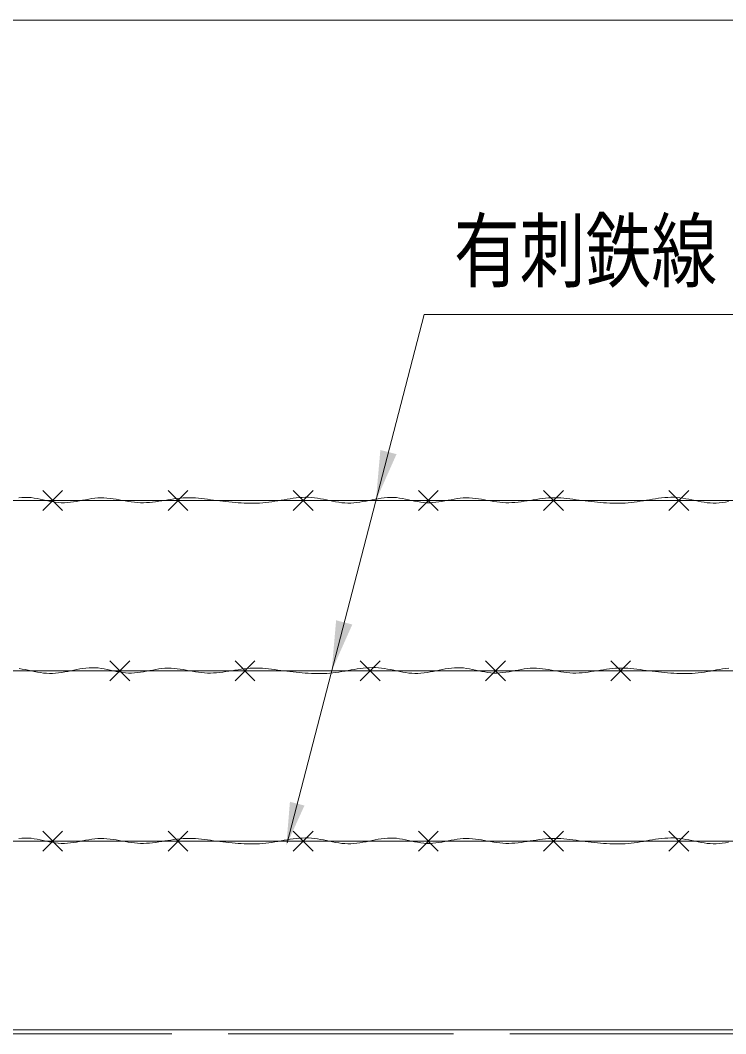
# Model space of a CAD drawing. Units: millimetres, scale not verified. Extents: x -4455 to 4455, y -3150 to 3150.
# Drawn here: x -3054 to -2491, y 1441 to 2250 of the extents above; entities that cross this region are included whole.
import ezdxf
from ezdxf.enums import TextEntityAlignment as Align

# ---------------------------------------------------------------- set-up
doc = ezdxf.new("R2010")
doc.units = ezdxf.units.MM
doc.header["$LTSCALE"] = 30
doc.linetypes.add('DASHED', pattern=[7.5, 6, -1.5])
for name, color, linetype, lineweight in [('0-1_D-STR1', 1, 'Continuous', 18), ('0-7_D-STR-TXT', 3, 'Continuous', 13), ('0-8_D-STR2', 2, 'Continuous', 13), ('1-1_6文字', 1, 'Continuous', 9)]:
    doc.layers.add(name, color=color, linetype=linetype, lineweight=lineweight)
doc.styles.add('ＭＳ ゴシック', font='')
doc.styles.get('ＭＳ ゴシック').set_extended_font_data('MS Gothic')

msp = doc.modelspace()

# ---------------------------------------------------------------- linework, layer by layer
at = {"layer": '0-1_D-STR1'}
for p, q in [((-3560.85, 2250.01), (-1829.85, 2250.01)), ((-3562.85, 1444.13), (-1827.85, 1444.13))]:
    msp.add_line(p, q, dxfattribs=at)
at = {"layer": '0-1_D-STR1', "linetype": 'DASHED'}
msp.add_line((-3562.85, 1441.13), (-1827.85, 1441.13), dxfattribs=at)
at = {"layer": '0-7_D-STR-TXT'}
msp.add_lwpolyline([(-1938.01, 2015.27), (-2731.28, 2015.27), (-2840.88, 1593.6)], dxfattribs=at)
msp.add_solid([(-2841.46, 1591.38), (-2838.58, 1626.27), (-2826.98, 1623.26)], dxfattribs=at)
at = {"layer": '0-8_D-STR2', "color": 1}
for p, q in [((-3020.11, 1874.59), (-3035.97, 1858.72)), ((-3035.97, 1874.59), (-3020.11, 1858.72)), ((-2920.11, 1874.59), (-2935.97, 1858.72)), ((-2935.97, 1874.59), (-2920.11, 1858.72)), ((-2820.11, 1874.59), (-2835.97, 1858.72)), ((-2835.97, 1874.59), (-2820.11, 1858.72)), ((-2720.11, 1874.59), (-2735.97, 1858.72)), ((-2735.97, 1874.59), (-2720.11, 1858.72)), ((-2620.11, 1874.59), (-2635.97, 1858.72)), ((-2635.97, 1874.59), (-2620.11, 1858.72)), ((-2520.11, 1874.59), (-2535.97, 1858.72)), ((-2535.97, 1874.59), (-2520.11, 1858.72)), ((-3562.85, 1866.66), (-1827.85, 1866.66)), ((-2966.52, 1738.64), (-2982.38, 1722.78)), ((-2982.38, 1738.64), (-2966.52, 1722.78)), ((-2866.52, 1738.64), (-2882.38, 1722.78)), ((-2882.38, 1738.64), (-2866.52, 1722.78)), ((-2766.52, 1738.64), (-2782.38, 1722.78)), ((-2782.38, 1738.64), (-2766.52, 1722.78)), ((-2666.52, 1738.64), (-2682.38, 1722.78)), ((-2682.38, 1738.64), (-2666.52, 1722.78)), ((-2566.52, 1738.64), (-2582.38, 1722.78)), ((-2582.38, 1738.64), (-2566.52, 1722.78)), ((-3562.85, 1730.71), (-1827.85, 1730.71)), ((-3020.11, 1602.69), (-3035.97, 1586.83)), ((-3035.97, 1602.69), (-3020.11, 1586.83)), ((-2920.11, 1602.69), (-2935.97, 1586.83)), ((-2935.97, 1602.69), (-2920.11, 1586.83)), ((-2820.11, 1602.69), (-2835.97, 1586.83)), ((-2835.97, 1602.69), (-2820.11, 1586.83)), ((-2720.11, 1602.69), (-2735.97, 1586.83)), ((-2735.97, 1602.69), (-2720.11, 1586.83)), ((-2620.11, 1602.69), (-2635.97, 1586.83)), ((-2635.97, 1602.69), (-2620.11, 1586.83)), ((-2520.11, 1602.69), (-2535.97, 1586.83)), ((-2535.97, 1602.69), (-2520.11, 1586.83)), ((-3562.85, 1594.76), (-1827.85, 1594.76))]:
    msp.add_line(p, q, dxfattribs=at)
for points in [[(-2992.01, 1868.74), (-2994.44, 1868.52), (-2996.87, 1868.2), (-2999.31, 1867.82), (-3001.74, 1867.38), (-3004.17, 1866.92), (-3006.6, 1866.46), (-3009.03, 1866.02), (-3011.46, 1865.63), (-3013.89, 1865.3), (-3016.32, 1865.07), (-3018.74, 1864.95), (-3021.17, 1864.97), (-3023.59, 1865.14), (-3026.01, 1865.43), (-3028.43, 1865.82), (-3030.85, 1866.28), (-3033.27, 1866.79), (-3035.69, 1867.31), (-3038.11, 1867.81), (-3040.53, 1868.28), (-3042.95, 1868.68), (-3045.37, 1868.99), (-3047.79, 1869.18), (-3050.22, 1869.21), (-3052.64, 1869.11), (-3055.07, 1868.89)], [(-2897.06, 1866.66), (-2899.5, 1867.02), (-2901.94, 1867.38), (-2904.38, 1867.72), (-2906.82, 1868.03), (-2909.26, 1868.31), (-2911.7, 1868.55), (-2914.14, 1868.73), (-2916.58, 1868.85), (-2919.02, 1868.9), (-2921.46, 1868.88), (-2923.9, 1868.76), (-2926.34, 1868.57), (-2928.77, 1868.3), (-2931.21, 1867.99), (-2933.65, 1867.63), (-2936.08, 1867.24), (-2938.52, 1866.85), (-2940.96, 1866.45), (-2943.39, 1866.08), (-2945.83, 1865.73), (-2948.26, 1865.42), (-2950.69, 1865.18), (-2953.13, 1865), (-2955.56, 1864.91), (-2957.99, 1864.93), (-2960.42, 1865.05), (-2962.85, 1865.28), (-2965.28, 1865.59), (-2967.71, 1865.96), (-2970.14, 1866.38), (-2972.57, 1866.82), (-2975, 1867.27), (-2977.43, 1867.7), (-2979.86, 1868.08), (-2982.29, 1868.41), (-2984.72, 1868.66), (-2987.15, 1868.81), (-2989.58, 1868.84), (-2992.01, 1868.74)], [(-2794.79, 1864.73), (-2797.21, 1864.97), (-2799.63, 1865.31), (-2802.06, 1865.72), (-2804.48, 1866.18), (-2806.9, 1866.68), (-2809.32, 1867.19), (-2811.74, 1867.69), (-2814.16, 1868.16), (-2816.58, 1868.57), (-2819, 1868.91), (-2821.42, 1869.16), (-2823.85, 1869.29), (-2826.27, 1869.31), (-2828.7, 1869.23), (-2831.13, 1869.07), (-2833.56, 1868.83), (-2835.99, 1868.53), (-2838.42, 1868.18), (-2840.85, 1867.79), (-2843.29, 1867.38), (-2845.72, 1866.96), (-2848.16, 1866.53), (-2850.6, 1866.12), (-2853.04, 1865.73), (-2855.48, 1865.38), (-2857.92, 1865.08), (-2860.36, 1864.84), (-2862.8, 1864.67), (-2865.24, 1864.55), (-2867.69, 1864.5), (-2870.13, 1864.49), (-2872.58, 1864.54), (-2875.03, 1864.62), (-2877.47, 1864.75), (-2879.92, 1864.91), (-2882.37, 1865.1), (-2884.82, 1865.32), (-2887.26, 1865.56), (-2889.71, 1865.82)], [(-2700.16, 1868.74), (-2702.59, 1868.52), (-2705.02, 1868.2), (-2707.46, 1867.82), (-2709.89, 1867.38), (-2712.32, 1866.92), (-2714.75, 1866.46), (-2717.18, 1866.02), (-2719.61, 1865.63), (-2722.04, 1865.3), (-2724.47, 1865.07), (-2726.89, 1864.95), (-2729.32, 1864.97), (-2731.74, 1865.14), (-2734.16, 1865.43), (-2736.58, 1865.82), (-2739, 1866.28), (-2741.42, 1866.79), (-2743.84, 1867.31), (-2746.26, 1867.81), (-2748.68, 1868.28), (-2751.1, 1868.68), (-2753.52, 1868.99), (-2755.94, 1869.18), (-2758.37, 1869.21), (-2760.79, 1869.11), (-2763.22, 1868.89), (-2765.65, 1868.58), (-2768.08, 1868.18), (-2770.51, 1867.73), (-2772.94, 1867.25), (-2775.37, 1866.75), (-2777.8, 1866.26), (-2780.23, 1865.79), (-2782.66, 1865.38), (-2785.09, 1865.03), (-2787.51, 1864.77), (-2789.94, 1864.63), (-2792.37, 1864.61), (-2794.79, 1864.73)], [(-2605.21, 1866.66), (-2607.65, 1867.02), (-2610.09, 1867.38), (-2612.53, 1867.72), (-2614.97, 1868.03), (-2617.41, 1868.31), (-2619.85, 1868.55), (-2622.29, 1868.73), (-2624.73, 1868.85), (-2627.17, 1868.9), (-2629.61, 1868.88), (-2632.05, 1868.76), (-2634.49, 1868.57), (-2636.92, 1868.3), (-2639.36, 1867.99), (-2641.8, 1867.63), (-2644.24, 1867.24), (-2646.67, 1866.85), (-2649.11, 1866.45), (-2651.54, 1866.08), (-2653.98, 1865.73), (-2656.41, 1865.42), (-2658.84, 1865.18), (-2661.28, 1865), (-2663.71, 1864.91), (-2666.14, 1864.93), (-2668.57, 1865.05), (-2671, 1865.28), (-2673.43, 1865.59), (-2675.86, 1865.96), (-2678.29, 1866.38), (-2680.72, 1866.82), (-2683.15, 1867.27), (-2685.58, 1867.7), (-2688.01, 1868.08), (-2690.44, 1868.41), (-2692.87, 1868.66), (-2695.3, 1868.81), (-2697.73, 1868.84), (-2700.16, 1868.74)], [(-2502.94, 1864.73), (-2505.36, 1864.97), (-2507.78, 1865.31), (-2510.21, 1865.72), (-2512.63, 1866.18), (-2515.05, 1866.68), (-2517.47, 1867.19), (-2519.89, 1867.69), (-2522.31, 1868.16), (-2524.73, 1868.57), (-2527.15, 1868.91), (-2529.57, 1869.16), (-2532, 1869.29), (-2534.42, 1869.31), (-2536.85, 1869.23), (-2539.28, 1869.07), (-2541.71, 1868.83), (-2544.14, 1868.53), (-2546.57, 1868.18), (-2549, 1867.79), (-2551.44, 1867.38), (-2553.87, 1866.96), (-2556.31, 1866.53), (-2558.75, 1866.12), (-2561.19, 1865.73), (-2563.63, 1865.38), (-2566.07, 1865.08), (-2568.51, 1864.84), (-2570.95, 1864.67), (-2573.39, 1864.55), (-2575.84, 1864.5), (-2578.28, 1864.49), (-2580.73, 1864.54), (-2583.18, 1864.62), (-2585.62, 1864.75), (-2588.07, 1864.91), (-2590.52, 1865.1), (-2592.97, 1865.32), (-2595.41, 1865.56), (-2597.86, 1865.82)], [(-2889.71, 1865.82), (-2892.16, 1866.09), (-2894.61, 1866.37), (-2897.06, 1866.66), (-2897.06, 1866.66)], [(-2597.86, 1865.82), (-2600.31, 1866.09), (-2602.76, 1866.37), (-2605.21, 1866.66), (-2605.21, 1866.66)], [(-2488.38, 1865.79), (-2490.81, 1865.38), (-2493.24, 1865.03), (-2495.66, 1864.77), (-2498.09, 1864.63), (-2500.52, 1864.61), (-2502.94, 1864.73)], [(-3033.06, 1728.79), (-3035.48, 1729.03), (-3037.9, 1729.36), (-3040.32, 1729.77), (-3042.74, 1730.24), (-3045.16, 1730.74), (-3047.58, 1731.24), (-3050, 1731.74), (-3052.42, 1732.21), (-3054.84, 1732.62)], [(-2938.43, 1732.79), (-2940.86, 1732.57), (-2943.29, 1732.26), (-2945.72, 1731.87), (-2948.15, 1731.43), (-2950.59, 1730.98), (-2953.02, 1730.51), (-2955.45, 1730.07), (-2957.88, 1729.68), (-2960.31, 1729.36), (-2962.73, 1729.12), (-2965.16, 1729), (-2967.58, 1729.02), (-2970.01, 1729.19), (-2972.43, 1729.48), (-2974.85, 1729.87), (-2977.27, 1730.34), (-2979.69, 1730.84), (-2982.11, 1731.36), (-2984.53, 1731.87), (-2986.95, 1732.34), (-2989.37, 1732.74), (-2991.79, 1733.04), (-2994.21, 1733.23), (-2996.63, 1733.27), (-2999.06, 1733.17), (-3001.49, 1732.95), (-3003.92, 1732.63), (-3006.34, 1732.24), (-3008.77, 1731.79), (-3011.2, 1731.3), (-3013.63, 1730.8), (-3016.06, 1730.31), (-3018.49, 1729.85), (-3020.92, 1729.43), (-3023.35, 1729.08), (-3025.78, 1728.83), (-3028.21, 1728.68), (-3030.63, 1728.67), (-3033.06, 1728.79)], [(-2843.48, 1730.71), (-2845.92, 1731.08), (-2848.36, 1731.43), (-2850.8, 1731.77), (-2853.24, 1732.09), (-2855.68, 1732.37), (-2858.12, 1732.6), (-2860.56, 1732.78), (-2863, 1732.91), (-2865.44, 1732.96), (-2867.88, 1732.93), (-2870.31, 1732.82), (-2872.75, 1732.62), (-2875.19, 1732.36), (-2877.63, 1732.04), (-2880.06, 1731.68), (-2882.5, 1731.3), (-2884.94, 1730.9), (-2887.37, 1730.51), (-2889.81, 1730.13), (-2892.24, 1729.78), (-2894.68, 1729.48), (-2897.11, 1729.23), (-2899.54, 1729.06), (-2901.97, 1728.97), (-2904.41, 1728.98), (-2906.84, 1729.1), (-2909.27, 1729.33), (-2911.7, 1729.64), (-2914.13, 1730.02), (-2916.56, 1730.44), (-2918.99, 1730.88), (-2921.41, 1731.32), (-2923.84, 1731.75), (-2926.27, 1732.14), (-2928.7, 1732.47), (-2931.13, 1732.72), (-2933.56, 1732.87), (-2935.99, 1732.9), (-2938.43, 1732.79)], [(-2741.21, 1728.79), (-2743.63, 1729.03), (-2746.05, 1729.36), (-2748.47, 1729.77), (-2750.89, 1730.24), (-2753.31, 1730.74), (-2755.73, 1731.24), (-2758.15, 1731.74), (-2760.57, 1732.21), (-2762.99, 1732.62), (-2765.42, 1732.96), (-2767.84, 1733.21), (-2770.26, 1733.34), (-2772.69, 1733.37), (-2775.12, 1733.29), (-2777.55, 1733.12), (-2779.97, 1732.89), (-2782.41, 1732.59), (-2784.84, 1732.24), (-2787.27, 1731.85), (-2789.7, 1731.44), (-2792.14, 1731.01), (-2794.58, 1730.59), (-2797.01, 1730.18), (-2799.45, 1729.79), (-2801.89, 1729.44), (-2804.33, 1729.14), (-2806.77, 1728.9), (-2809.22, 1728.72), (-2811.66, 1728.61), (-2814.1, 1728.55), (-2816.55, 1728.55), (-2818.99, 1728.59), (-2821.44, 1728.68), (-2823.89, 1728.8), (-2826.34, 1728.97), (-2828.78, 1729.16), (-2831.23, 1729.38), (-2833.68, 1729.62), (-2836.13, 1729.87)], [(-2646.58, 1732.79), (-2649.01, 1732.57), (-2651.44, 1732.26), (-2653.87, 1731.87), (-2656.3, 1731.43), (-2658.74, 1730.98), (-2661.17, 1730.51), (-2663.6, 1730.07), (-2666.03, 1729.68), (-2668.46, 1729.36), (-2670.88, 1729.12), (-2673.31, 1729), (-2675.74, 1729.02), (-2678.16, 1729.19), (-2680.58, 1729.48), (-2683, 1729.87), (-2685.42, 1730.34), (-2687.84, 1730.84), (-2690.26, 1731.36), (-2692.68, 1731.87), (-2695.1, 1732.34), (-2697.52, 1732.74), (-2699.94, 1733.04), (-2702.36, 1733.23), (-2704.78, 1733.27), (-2707.21, 1733.17), (-2709.64, 1732.95), (-2712.07, 1732.63), (-2714.49, 1732.24), (-2716.92, 1731.79), (-2719.35, 1731.3), (-2721.78, 1730.8), (-2724.21, 1730.31), (-2726.64, 1729.85), (-2729.07, 1729.43), (-2731.5, 1729.08), (-2733.93, 1728.83), (-2736.36, 1728.68), (-2738.78, 1728.67), (-2741.21, 1728.79)], [(-2551.63, 1730.71), (-2554.07, 1731.08), (-2556.51, 1731.43), (-2558.95, 1731.77), (-2561.39, 1732.09), (-2563.83, 1732.37), (-2566.27, 1732.6), (-2568.71, 1732.78), (-2571.15, 1732.91), (-2573.59, 1732.96), (-2576.03, 1732.93), (-2578.46, 1732.82), (-2580.9, 1732.62), (-2583.34, 1732.36), (-2585.78, 1732.04), (-2588.21, 1731.68), (-2590.65, 1731.3), (-2593.09, 1730.9), (-2595.52, 1730.51), (-2597.96, 1730.13), (-2600.39, 1729.78), (-2602.83, 1729.48), (-2605.26, 1729.23), (-2607.69, 1729.06), (-2610.12, 1728.97), (-2612.56, 1728.98), (-2614.99, 1729.1), (-2617.42, 1729.33), (-2619.85, 1729.64), (-2622.28, 1730.02), (-2624.71, 1730.44), (-2627.14, 1730.88), (-2629.57, 1731.32), (-2631.99, 1731.75), (-2634.42, 1732.14), (-2636.85, 1732.47), (-2639.28, 1732.72), (-2641.71, 1732.87), (-2644.14, 1732.9), (-2646.58, 1732.79)], [(-2488.12, 1732.89), (-2490.56, 1732.59), (-2492.99, 1732.24), (-2495.42, 1731.85), (-2497.85, 1731.44), (-2500.29, 1731.01), (-2502.73, 1730.59), (-2505.16, 1730.18), (-2507.6, 1729.79), (-2510.04, 1729.44), (-2512.48, 1729.14), (-2514.92, 1728.9), (-2517.37, 1728.72), (-2519.81, 1728.61), (-2522.25, 1728.55), (-2524.7, 1728.55), (-2527.14, 1728.59), (-2529.59, 1728.68), (-2532.04, 1728.8), (-2534.49, 1728.97), (-2536.93, 1729.16), (-2539.38, 1729.38), (-2541.83, 1729.62), (-2544.28, 1729.87)], [(-2836.13, 1729.87), (-2838.58, 1730.15), (-2841.03, 1730.42), (-2843.48, 1730.71)], [(-2544.28, 1729.87), (-2546.73, 1730.15), (-2549.18, 1730.43), (-2551.63, 1730.71)], [(-2992.01, 1596.85), (-2994.44, 1596.63), (-2996.87, 1596.31), (-2999.31, 1595.92), (-3001.74, 1595.49), (-3004.17, 1595.03), (-3006.6, 1594.57), (-3009.03, 1594.13), (-3011.46, 1593.73), (-3013.89, 1593.41), (-3016.32, 1593.18), (-3018.74, 1593.06), (-3021.17, 1593.08), (-3023.59, 1593.24), (-3026.01, 1593.54), (-3028.43, 1593.93), (-3030.85, 1594.39), (-3033.27, 1594.89), (-3035.69, 1595.41), (-3038.11, 1595.92), (-3040.53, 1596.39), (-3042.95, 1596.79), (-3045.37, 1597.1), (-3047.79, 1597.28), (-3050.22, 1597.32), (-3052.64, 1597.22), (-3055.07, 1597)], [(-2897.06, 1594.76), (-2899.5, 1595.13), (-2901.94, 1595.49), (-2904.38, 1595.83), (-2906.82, 1596.14), (-2909.26, 1596.42), (-2911.7, 1596.66), (-2914.14, 1596.84), (-2916.58, 1596.96), (-2919.02, 1597.01), (-2921.46, 1596.98), (-2923.9, 1596.87), (-2926.34, 1596.67), (-2928.77, 1596.41), (-2931.21, 1596.09), (-2933.65, 1595.74), (-2936.08, 1595.35), (-2938.52, 1594.96), (-2940.96, 1594.56), (-2943.39, 1594.18), (-2945.83, 1593.84), (-2948.26, 1593.53), (-2950.69, 1593.29), (-2953.13, 1593.11), (-2955.56, 1593.02), (-2957.99, 1593.03), (-2960.42, 1593.16), (-2962.85, 1593.38), (-2965.28, 1593.7), (-2967.71, 1594.07), (-2970.14, 1594.49), (-2972.57, 1594.93), (-2975, 1595.38), (-2977.43, 1595.8), (-2979.86, 1596.19), (-2982.29, 1596.52), (-2984.72, 1596.77), (-2987.15, 1596.92), (-2989.58, 1596.95), (-2992.01, 1596.85)], [(-2889.71, 1593.93), (-2892.16, 1594.2), (-2894.61, 1594.48), (-2897.06, 1594.76), (-2897.06, 1594.76)], [(-2794.79, 1592.84), (-2797.21, 1593.08), (-2799.63, 1593.42), (-2802.06, 1593.83), (-2804.48, 1594.29), (-2806.9, 1594.79), (-2809.32, 1595.3), (-2811.74, 1595.8), (-2814.16, 1596.26), (-2816.58, 1596.68), (-2819, 1597.02), (-2821.42, 1597.26), (-2823.85, 1597.4), (-2826.27, 1597.42), (-2828.7, 1597.34), (-2831.13, 1597.18), (-2833.56, 1596.94), (-2835.99, 1596.64), (-2838.42, 1596.29), (-2840.85, 1595.9), (-2843.29, 1595.49), (-2845.72, 1595.07), (-2848.16, 1594.64), (-2850.6, 1594.23), (-2853.04, 1593.84), (-2855.48, 1593.49), (-2857.92, 1593.19), (-2860.36, 1592.95), (-2862.8, 1592.78), (-2865.24, 1592.66), (-2867.69, 1592.6), (-2870.13, 1592.6), (-2872.58, 1592.64), (-2875.03, 1592.73), (-2877.47, 1592.86), (-2879.92, 1593.02), (-2882.37, 1593.21), (-2884.82, 1593.43), (-2887.26, 1593.67), (-2889.71, 1593.93)], [(-2700.16, 1596.85), (-2702.59, 1596.63), (-2705.02, 1596.31), (-2707.46, 1595.92), (-2709.89, 1595.49), (-2712.32, 1595.03), (-2714.75, 1594.57), (-2717.18, 1594.13), (-2719.61, 1593.73), (-2722.04, 1593.41), (-2724.47, 1593.18), (-2726.89, 1593.06), (-2729.32, 1593.08), (-2731.74, 1593.24), (-2734.16, 1593.54), (-2736.58, 1593.93), (-2739, 1594.39), (-2741.42, 1594.89), (-2743.84, 1595.41), (-2746.26, 1595.92), (-2748.68, 1596.39), (-2751.1, 1596.79), (-2753.52, 1597.1), (-2755.94, 1597.28), (-2758.37, 1597.32), (-2760.79, 1597.22), (-2763.22, 1597), (-2765.65, 1596.69), (-2768.08, 1596.29), (-2770.51, 1595.84), (-2772.94, 1595.36), (-2775.37, 1594.86), (-2777.8, 1594.37), (-2780.23, 1593.9), (-2782.66, 1593.48), (-2785.09, 1593.14), (-2787.51, 1592.88), (-2789.94, 1592.73), (-2792.37, 1592.72), (-2794.79, 1592.84)], [(-2605.21, 1594.76), (-2607.65, 1595.13), (-2610.09, 1595.49), (-2612.53, 1595.83), (-2614.97, 1596.14), (-2617.41, 1596.42), (-2619.85, 1596.66), (-2622.29, 1596.84), (-2624.73, 1596.96), (-2627.17, 1597.01), (-2629.61, 1596.98), (-2632.05, 1596.87), (-2634.49, 1596.67), (-2636.92, 1596.41), (-2639.36, 1596.09), (-2641.8, 1595.74), (-2644.24, 1595.35), (-2646.67, 1594.96), (-2649.11, 1594.56), (-2651.54, 1594.18), (-2653.98, 1593.84), (-2656.41, 1593.53), (-2658.84, 1593.29), (-2661.28, 1593.11), (-2663.71, 1593.02), (-2666.14, 1593.03), (-2668.57, 1593.16), (-2671, 1593.38), (-2673.43, 1593.7), (-2675.86, 1594.07), (-2678.29, 1594.49), (-2680.72, 1594.93), (-2683.15, 1595.38), (-2685.58, 1595.8), (-2688.01, 1596.19), (-2690.44, 1596.52), (-2692.87, 1596.77), (-2695.3, 1596.92), (-2697.73, 1596.95), (-2700.16, 1596.85)], [(-2597.86, 1593.93), (-2600.31, 1594.2), (-2602.76, 1594.48), (-2605.21, 1594.76), (-2605.21, 1594.76)], [(-2502.94, 1592.84), (-2505.36, 1593.08), (-2507.78, 1593.42), (-2510.21, 1593.83), (-2512.63, 1594.29), (-2515.05, 1594.79), (-2517.47, 1595.3), (-2519.89, 1595.8), (-2522.31, 1596.26), (-2524.73, 1596.68), (-2527.15, 1597.02), (-2529.57, 1597.26), (-2532, 1597.4), (-2534.42, 1597.42), (-2536.85, 1597.34), (-2539.28, 1597.18), (-2541.71, 1596.94), (-2544.14, 1596.64), (-2546.57, 1596.29), (-2549, 1595.9), (-2551.44, 1595.49), (-2553.87, 1595.07), (-2556.31, 1594.64), (-2558.75, 1594.23), (-2561.19, 1593.84), (-2563.63, 1593.49), (-2566.07, 1593.19), (-2568.51, 1592.95), (-2570.95, 1592.78), (-2573.39, 1592.66), (-2575.84, 1592.6), (-2578.28, 1592.6), (-2580.73, 1592.64), (-2583.18, 1592.73), (-2585.62, 1592.86), (-2588.07, 1593.02), (-2590.52, 1593.21), (-2592.97, 1593.43), (-2595.41, 1593.67), (-2597.86, 1593.93)], [(-2488.38, 1593.9), (-2490.81, 1593.48), (-2493.24, 1593.14), (-2495.66, 1592.88), (-2498.09, 1592.73), (-2500.52, 1592.72), (-2502.94, 1592.84)]]:
    msp.add_lwpolyline(points, dxfattribs=at)
at = {"layer": '1-1_6文字'}
for points in [[(-2753.44, 1903.72), (-2766.35, 1907.05), (-2769.91, 1866.66)], [(-2788.78, 1767.77), (-2801.69, 1771.1), (-2805.24, 1730.71)]]:
    msp.add_solid(points, dxfattribs=at)

# ---------------------------------------------------------------- texts
at = {"layer": '0-7_D-STR-TXT', "style": 'ＭＳ ゴシック', "width": 0.8}
msp.add_text('有刺鉄線', height=48.17, dxfattribs=at).set_placement((-2707.62, 2027.53), align=Align.BOTTOM_LEFT)

doc.saveas('drawing.dxf')
